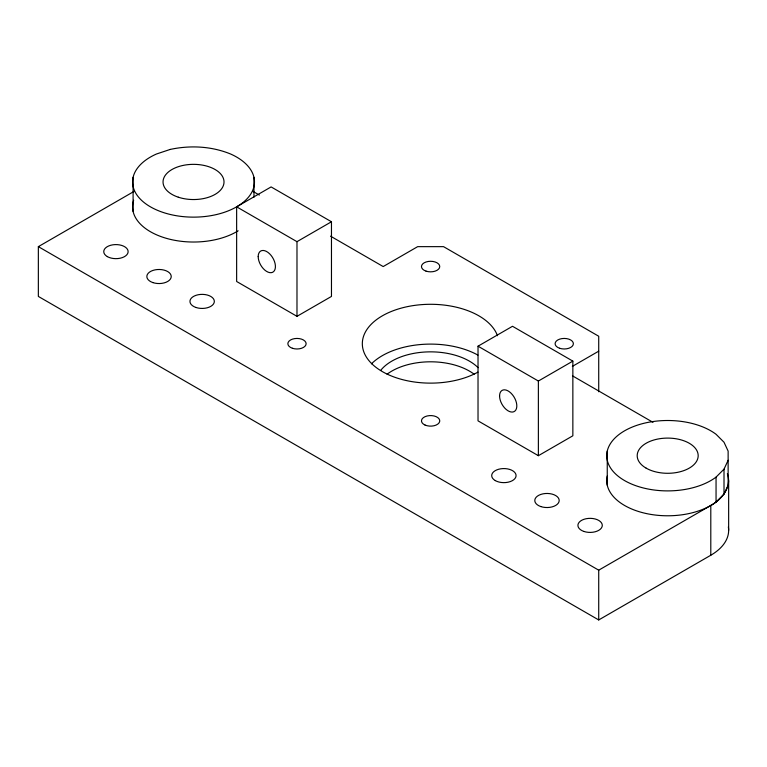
<?xml version="1.0" encoding="UTF-8"?>
<svg xmlns="http://www.w3.org/2000/svg" width="767" height="767" viewBox="0 0 767 767"><rect width="100%" height="100%" fill="white"/><g stroke="black" fill="none" stroke-linecap="round" stroke-linejoin="round"><path stroke-width="1.15" d="M727.346 473.738C732.284 486.796 721.785 499.576 710.798 505.472L598.72 570.178L38.35 246.648L38.35 296.426L598.72 619.947L710.798 555.241A60.957 35.196 0 0 0 728.353 526.91M607.253 475.991A60.957 35.196 0 0 0 644.357 513.104A60.957 35.196 0 0 0 716.052 502.011L724.01 494.053L728.132 485.175L728.132 451.101L724.01 442.233L716.052 434.275A60.957 35.196 0 0 0 626.505 429.75A60.957 35.196 0 0 0 626.505 481.647A60.957 35.196 0 0 0 716.052 477.122L724.01 469.164L728.132 460.296M38.35 246.648L133.822 191.529M236.639 206.831L271.115 186.918L331.469 221.759L331.469 296.426L296.982 316.33L236.639 281.489L236.639 206.831L296.982 241.672L331.469 221.759M478.023 346.195L512.509 326.282L572.853 361.123L572.853 435.79L538.376 455.694L478.023 420.853L478.023 346.195L538.376 381.036L572.853 361.123M572.355 366.396L598.72 351.171M253.148 191.482L259.342 195.058M330.558 236.169L383.193 266.561L417.679 246.648L443.537 246.648L598.72 336.243L598.72 391.755M572.489 375.849L652.995 422.329M728.65 480.583L728.65 530.361M724.01 469.164L724.01 494.053M716.052 477.122L716.052 502.011M710.798 505.472L710.798 555.241M607.253 451.101L607.253 485.175M598.72 570.178L598.72 619.947M538.376 381.036L538.376 455.694M296.982 241.672L296.982 316.33M253.973 177.35L253.973 197.205M133.094 177.35L133.094 211.424M387.086 374.2A54.86 31.677 0 0 1 474.14 374.2M477.918 372.129A68.273 39.414 0 0 1 373.433 365.255A68.273 39.414 0 0 1 404.583 307.27A68.273 39.414 0 0 1 497.467 335.725M380.643 370.451A54.86 31.677 0 0 1 427.919 351.89A54.86 31.677 0 0 1 478.119 367.69M371.477 363.817A68.273 39.414 0 0 1 477.918 355.102M238.154 230.809A60.957 35.196 0 0 1 165.969 238.221A60.957 35.196 0 0 1 133.65 200.225M170.197 149.431L156.42 154.023A60.957 35.196 0 0 0 148.587 205.719A60.957 35.196 0 0 0 238.47 205.719A60.957 35.196 0 0 0 230.637 154.023C211.558 146.2 190.264 145.107 170.197 149.431M425.014 425.033A9.146 5.283 0 0 0 439.673 421.562A9.146 5.283 0 0 0 427.142 415.973A9.146 5.283 0 0 0 425.014 425.033M178.289 197.186A30.479 17.593 0 0 0 224.012 181.942A30.479 17.593 0 0 0 178.289 166.707A30.479 17.593 0 0 0 178.289 197.186M646.14 468.138A30.479 17.593 0 0 0 697.136 460.248A30.479 17.593 0 0 0 659.802 438.695A30.479 17.593 0 0 0 646.14 468.138M258.191 256.6A12.195 7.037 60 0 0 271.115 272.688A12.195 7.037 60 0 0 271.115 255.449A12.195 7.037 60 0 0 258.191 256.6M499.576 395.973A12.195 7.037 60 0 0 512.509 412.052A12.195 7.037 60 0 0 512.509 394.813A12.195 7.037 60 0 0 499.576 395.973M107.322 256.6A12.195 7.037 0 0 0 127.715 253.446A12.195 7.037 0 0 0 112.787 244.826A12.195 7.037 0 0 0 107.322 256.6M196.055 307.5A12.195 7.037 0 0 0 214.338 301.402A12.195 7.037 0 0 0 196.055 295.305A12.195 7.037 0 0 0 196.055 307.5M495.271 480.583A12.195 7.037 0 0 0 515.664 477.429A12.195 7.037 0 0 0 500.736 468.81A12.195 7.037 0 0 0 495.271 480.583M584.003 531.473A12.195 7.037 0 0 0 602.296 525.376A12.195 7.037 0 0 0 584.003 519.288A12.195 7.037 0 0 0 584.003 531.473M152.949 282.611A12.195 7.037 0 0 0 171.233 276.513A12.195 7.037 0 0 0 152.949 270.415A12.195 7.037 0 0 0 152.949 282.611M540.898 506.594A12.195 7.037 0 0 0 559.191 500.496A12.195 7.037 0 0 0 540.898 494.399A12.195 7.037 0 0 0 540.898 506.594M292.409 348.276A9.146 5.283 0 0 0 306.129 343.712A9.146 5.283 0 0 0 292.409 339.139A9.146 5.283 0 0 0 292.409 348.276M559.661 348.276A9.146 5.283 0 0 0 573.38 343.712A9.146 5.283 0 0 0 559.661 339.139A9.146 5.283 0 0 0 559.661 348.276M426.04 271.135A9.146 5.283 0 0 0 439.75 266.561A9.146 5.283 0 0 0 426.04 261.988A9.146 5.283 0 0 0 426.04 271.135"/></g></svg>
